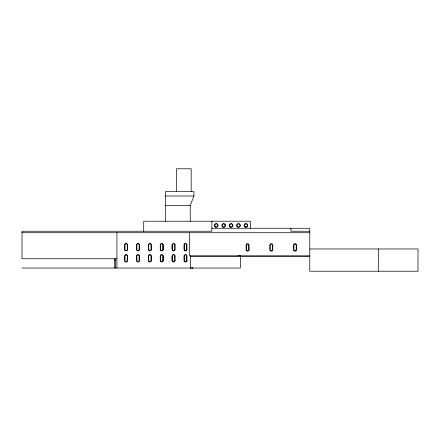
<?xml version="1.0" encoding="UTF-8"?>
<svg xmlns="http://www.w3.org/2000/svg" width="440" height="440" viewBox="0 0 440 440"><rect width="100%" height="100%" fill="white"/><g stroke="black" fill="none" stroke-linecap="round" stroke-linejoin="round"><path stroke-width="0.66" d="M190.24 221.221L190.24 205.486L193.947 195.993L193.947 191.648L165.341 191.648L165.341 221.221M165.341 195.993L193.947 195.993M165.341 205.486L190.24 205.486M211.865 228.267L309.766 228.267L309.766 271.216L418 271.216L418 248.963L309.766 248.963M309.766 231.237L290.939 231.237L290.939 228.267M22 232.716L309.766 232.716M309.766 255.805L189.618 255.805L189.618 232.716M190.361 256.542L309.766 256.542M116.936 258.77L22 258.77L22 231.237L211.865 231.237L211.865 221.221M114.708 260.623L115.451 260.623M22 268.043L240.422 268.043L240.422 255.712L238.2 255.712L238.2 255.156M192.605 268.131L190.361 268.131L190.361 255.805M378.307 248.963L378.307 271.216M250.437 228.564L250.437 221.221L143.71 221.221L143.71 231.237M192.583 267.482L192.583 268.043M191.186 191.648L191.186 168.784L176.352 168.784L176.352 191.648M175.048 244.959L175.093 249.409A1.485 1.485 0 0 1 173.607 250.894A1.485 1.485 0 0 1 172.123 249.409L172.123 244.959A1.485 1.485 0 0 1 173.607 243.48A1.485 1.485 0 0 1 175.093 244.959M175.048 256.086L175.093 260.535M172.123 260.535L172.123 256.086A1.485 1.485 0 0 1 173.607 254.601A1.485 1.485 0 0 1 175.093 256.086M172.084 244.959L172.084 249.409M172.084 256.086L172.084 260.535A1.485 1.485 0 0 0 173.569 262.02A1.485 1.485 0 0 0 175.048 260.535M160.259 244.959A1.485 1.485 0 0 1 161.744 243.48A1.485 1.485 0 0 1 163.224 244.959L163.224 249.409A1.485 1.485 0 0 1 161.7 250.894A1.485 1.485 0 0 1 160.215 249.409M160.259 256.086A1.485 1.485 0 0 1 161.744 254.601A1.485 1.485 0 0 1 163.224 256.086L163.224 260.535A1.485 1.485 0 0 1 161.744 262.02A1.485 1.485 0 0 1 160.259 260.535L160.215 256.086M163.185 244.959L163.185 249.409M163.185 256.086L163.185 260.535M160.215 244.959L160.259 249.409M116.936 232.716L116.936 268.043M115.451 258.77L115.451 268.043M114.708 258.77L114.708 268.043M296.538 249.662L296.538 245.212A1.485 1.485 0 0 0 295.053 243.727A1.485 1.485 0 0 0 293.574 245.212L293.574 249.662A1.485 1.485 0 0 0 295.053 251.141A1.485 1.485 0 0 0 296.538 249.662M296.186 249.662L296.186 245.212A1.133 1.133 0 0 0 295.053 244.079A1.133 1.133 0 0 0 293.925 245.212L293.925 249.662A1.133 1.133 0 0 0 295.053 250.789A1.133 1.133 0 0 0 296.186 249.662M272.805 249.662L272.805 245.212A1.485 1.485 0 0 0 271.321 243.727A1.485 1.485 0 0 0 269.836 245.212L269.836 249.662A1.485 1.485 0 0 0 271.321 251.141A1.485 1.485 0 0 0 272.805 249.662M272.454 249.662L272.454 245.212A1.133 1.133 0 0 0 271.321 244.079A1.133 1.133 0 0 0 270.193 245.212L270.193 249.662A1.133 1.133 0 0 0 271.321 250.789A1.133 1.133 0 0 0 272.454 249.662M249.073 249.662L249.073 245.212A1.485 1.485 0 0 0 247.588 243.727A1.485 1.485 0 0 0 246.103 245.212L246.103 249.662A1.485 1.485 0 0 0 247.588 251.141A1.485 1.485 0 0 0 249.073 249.662M248.716 249.662L248.716 245.212A1.133 1.133 0 0 0 247.588 244.079A1.133 1.133 0 0 0 246.455 245.212L246.455 249.662A1.133 1.133 0 0 0 247.588 250.789A1.133 1.133 0 0 0 248.716 249.662M186.956 249.409L186.918 244.959A1.485 1.485 0 0 0 185.477 243.48A1.485 1.485 0 0 0 183.992 244.959L183.992 249.409A1.485 1.485 0 0 0 185.477 250.894A1.485 1.485 0 0 0 186.956 249.409M186.956 260.535L186.918 256.086A1.485 1.485 0 0 0 185.477 254.601A1.485 1.485 0 0 0 183.992 256.086L183.992 260.535A1.485 1.485 0 0 0 185.477 262.02A1.485 1.485 0 0 0 186.956 260.535M186.604 249.409L186.604 244.959A1.133 1.133 0 0 0 185.477 243.832A1.133 1.133 0 0 0 184.344 244.959L184.344 249.409A1.133 1.133 0 0 0 185.477 250.542A1.133 1.133 0 0 0 186.604 249.409M186.604 260.535L186.604 256.086A1.133 1.133 0 0 0 185.477 254.958A1.133 1.133 0 0 0 184.344 256.086L184.344 260.535A1.133 1.133 0 0 0 185.477 261.668A1.133 1.133 0 0 0 186.604 260.535M174.74 249.409L174.74 244.959A1.133 1.133 0 0 0 173.607 243.832A1.133 1.133 0 0 0 172.48 244.959L172.48 249.409A1.133 1.133 0 0 0 173.607 250.542A1.133 1.133 0 0 0 174.74 249.409M174.74 260.535L174.74 256.086A1.133 1.133 0 0 0 173.607 254.958A1.133 1.133 0 0 0 172.48 256.086L172.48 260.535A1.133 1.133 0 0 0 173.607 261.668A1.133 1.133 0 0 0 174.74 260.535M162.871 249.409L162.871 244.959A1.133 1.133 0 0 0 161.744 243.832A1.133 1.133 0 0 0 160.611 244.959L160.611 249.409A1.133 1.133 0 0 0 161.744 250.542A1.133 1.133 0 0 0 162.871 249.409M162.871 260.535L162.871 256.086A1.133 1.133 0 0 0 161.744 254.958A1.133 1.133 0 0 0 160.611 256.086L160.611 260.535A1.133 1.133 0 0 0 161.744 261.668A1.133 1.133 0 0 0 162.871 260.535M151.36 249.409L151.36 244.959A1.485 1.485 0 0 0 149.875 243.48A1.485 1.485 0 0 0 148.39 244.959L148.39 249.409A1.485 1.485 0 0 0 149.875 250.894A1.485 1.485 0 0 0 151.36 249.409M151.36 260.535L151.36 256.086A1.485 1.485 0 0 0 149.875 254.601A1.485 1.485 0 0 0 148.39 256.086L148.39 260.535A1.485 1.485 0 0 0 149.875 262.02A1.485 1.485 0 0 0 151.36 260.535M151.008 249.409L151.008 244.959A1.133 1.133 0 0 0 149.875 243.832A1.133 1.133 0 0 0 148.742 244.959L148.742 249.409A1.133 1.133 0 0 0 149.875 250.542A1.133 1.133 0 0 0 151.008 249.409M151.008 260.535L151.008 256.086A1.133 1.133 0 0 0 149.875 254.958A1.133 1.133 0 0 0 148.742 256.086L148.742 260.535A1.133 1.133 0 0 0 149.875 261.668A1.133 1.133 0 0 0 151.008 260.535M139.491 249.409L139.491 244.959A1.485 1.485 0 0 0 138.006 243.48A1.485 1.485 0 0 0 136.526 244.959L136.526 249.409A1.485 1.485 0 0 0 138.006 250.894A1.485 1.485 0 0 0 139.491 249.409M139.491 260.535L139.491 256.086A1.485 1.485 0 0 0 138.006 254.601A1.485 1.485 0 0 0 136.526 256.086L136.526 260.535A1.485 1.485 0 0 0 138.006 262.02A1.485 1.485 0 0 0 139.491 260.535M139.139 249.409L139.139 244.959A1.133 1.133 0 0 0 138.006 243.832A1.133 1.133 0 0 0 136.879 244.959L136.879 249.409A1.133 1.133 0 0 0 138.006 250.542A1.133 1.133 0 0 0 139.139 249.409M139.139 260.535L139.139 256.086A1.133 1.133 0 0 0 138.006 254.958A1.133 1.133 0 0 0 136.879 256.086L136.879 260.535A1.133 1.133 0 0 0 138.006 261.668A1.133 1.133 0 0 0 139.139 260.535M127.628 249.409L127.628 244.959A1.485 1.485 0 0 0 126.143 243.48A1.485 1.485 0 0 0 124.658 244.959L124.658 249.409A1.485 1.485 0 0 0 126.143 250.894A1.485 1.485 0 0 0 127.628 249.409M127.628 260.535L127.628 256.086A1.485 1.485 0 0 0 126.143 254.601A1.485 1.485 0 0 0 124.658 256.086L124.658 260.535A1.485 1.485 0 0 0 126.143 262.02A1.485 1.485 0 0 0 127.628 260.535M127.27 249.409L127.27 244.959A1.133 1.133 0 0 0 126.143 243.832A1.133 1.133 0 0 0 125.01 244.959L125.01 249.409A1.133 1.133 0 0 0 126.143 250.542A1.133 1.133 0 0 0 127.27 249.409M127.27 260.535L127.27 256.086A1.133 1.133 0 0 0 126.143 254.958A1.133 1.133 0 0 0 125.01 256.086L125.01 260.535A1.133 1.133 0 0 0 126.143 261.668A1.133 1.133 0 0 0 127.27 260.535M237.749 226.738A1.485 1.485 0 0 0 239.976 225.451A1.485 1.485 0 0 0 237.749 224.164A1.485 1.485 0 0 0 237.749 226.738M237.182 226.76A1.854 1.854 0 0 0 240.284 225.929A1.854 1.854 0 0 0 238.013 223.657A1.854 1.854 0 0 0 237.182 226.76M245.163 226.738A1.485 1.485 0 0 0 247.396 225.451A1.485 1.485 0 0 0 245.163 224.164A1.485 1.485 0 0 0 245.163 226.738M244.981 227.056A1.854 1.854 0 0 0 247.764 225.451A1.854 1.854 0 0 0 244.981 223.845A1.854 1.854 0 0 0 244.981 227.056M230.148 227.056A1.854 1.854 0 0 0 232.931 225.451A1.854 1.854 0 0 0 230.148 223.845A1.854 1.854 0 0 0 230.148 227.056M222.734 227.056A1.854 1.854 0 0 0 225.511 225.451A1.854 1.854 0 0 0 222.734 223.845A1.854 1.854 0 0 0 222.734 227.056M215.314 227.056A1.854 1.854 0 0 0 218.097 225.451A1.854 1.854 0 0 0 215.314 223.845A1.854 1.854 0 0 0 215.314 227.056M215.496 226.738A1.485 1.485 0 0 0 217.729 225.451A1.485 1.485 0 0 0 215.496 224.164A1.485 1.485 0 0 0 215.496 226.738M222.915 226.738A1.485 1.485 0 0 0 225.143 225.451A1.485 1.485 0 0 0 222.915 224.164A1.485 1.485 0 0 0 222.915 226.738M230.329 226.738A1.485 1.485 0 0 0 232.562 225.451A1.485 1.485 0 0 0 230.329 224.164A1.485 1.485 0 0 0 230.329 226.738"/></g></svg>
